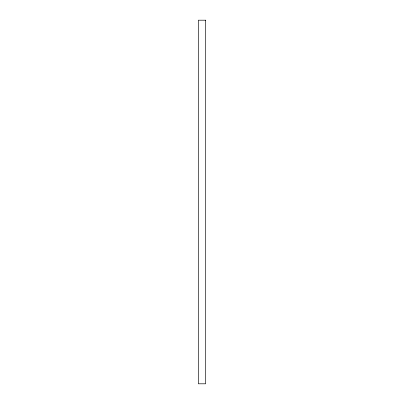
<?xml version="1.0" encoding="UTF-8"?>
<svg xmlns="http://www.w3.org/2000/svg" width="404" height="404" viewBox="0 0 404 404"><rect width="100%" height="100%" fill="white"/><g stroke="black" fill="none" stroke-linecap="round" stroke-linejoin="round"><path stroke-width="0.61" d="M205.636 20.2L198.364 20.2L198.364 383.8L205.636 383.8L205.636 20.2"/></g></svg>
